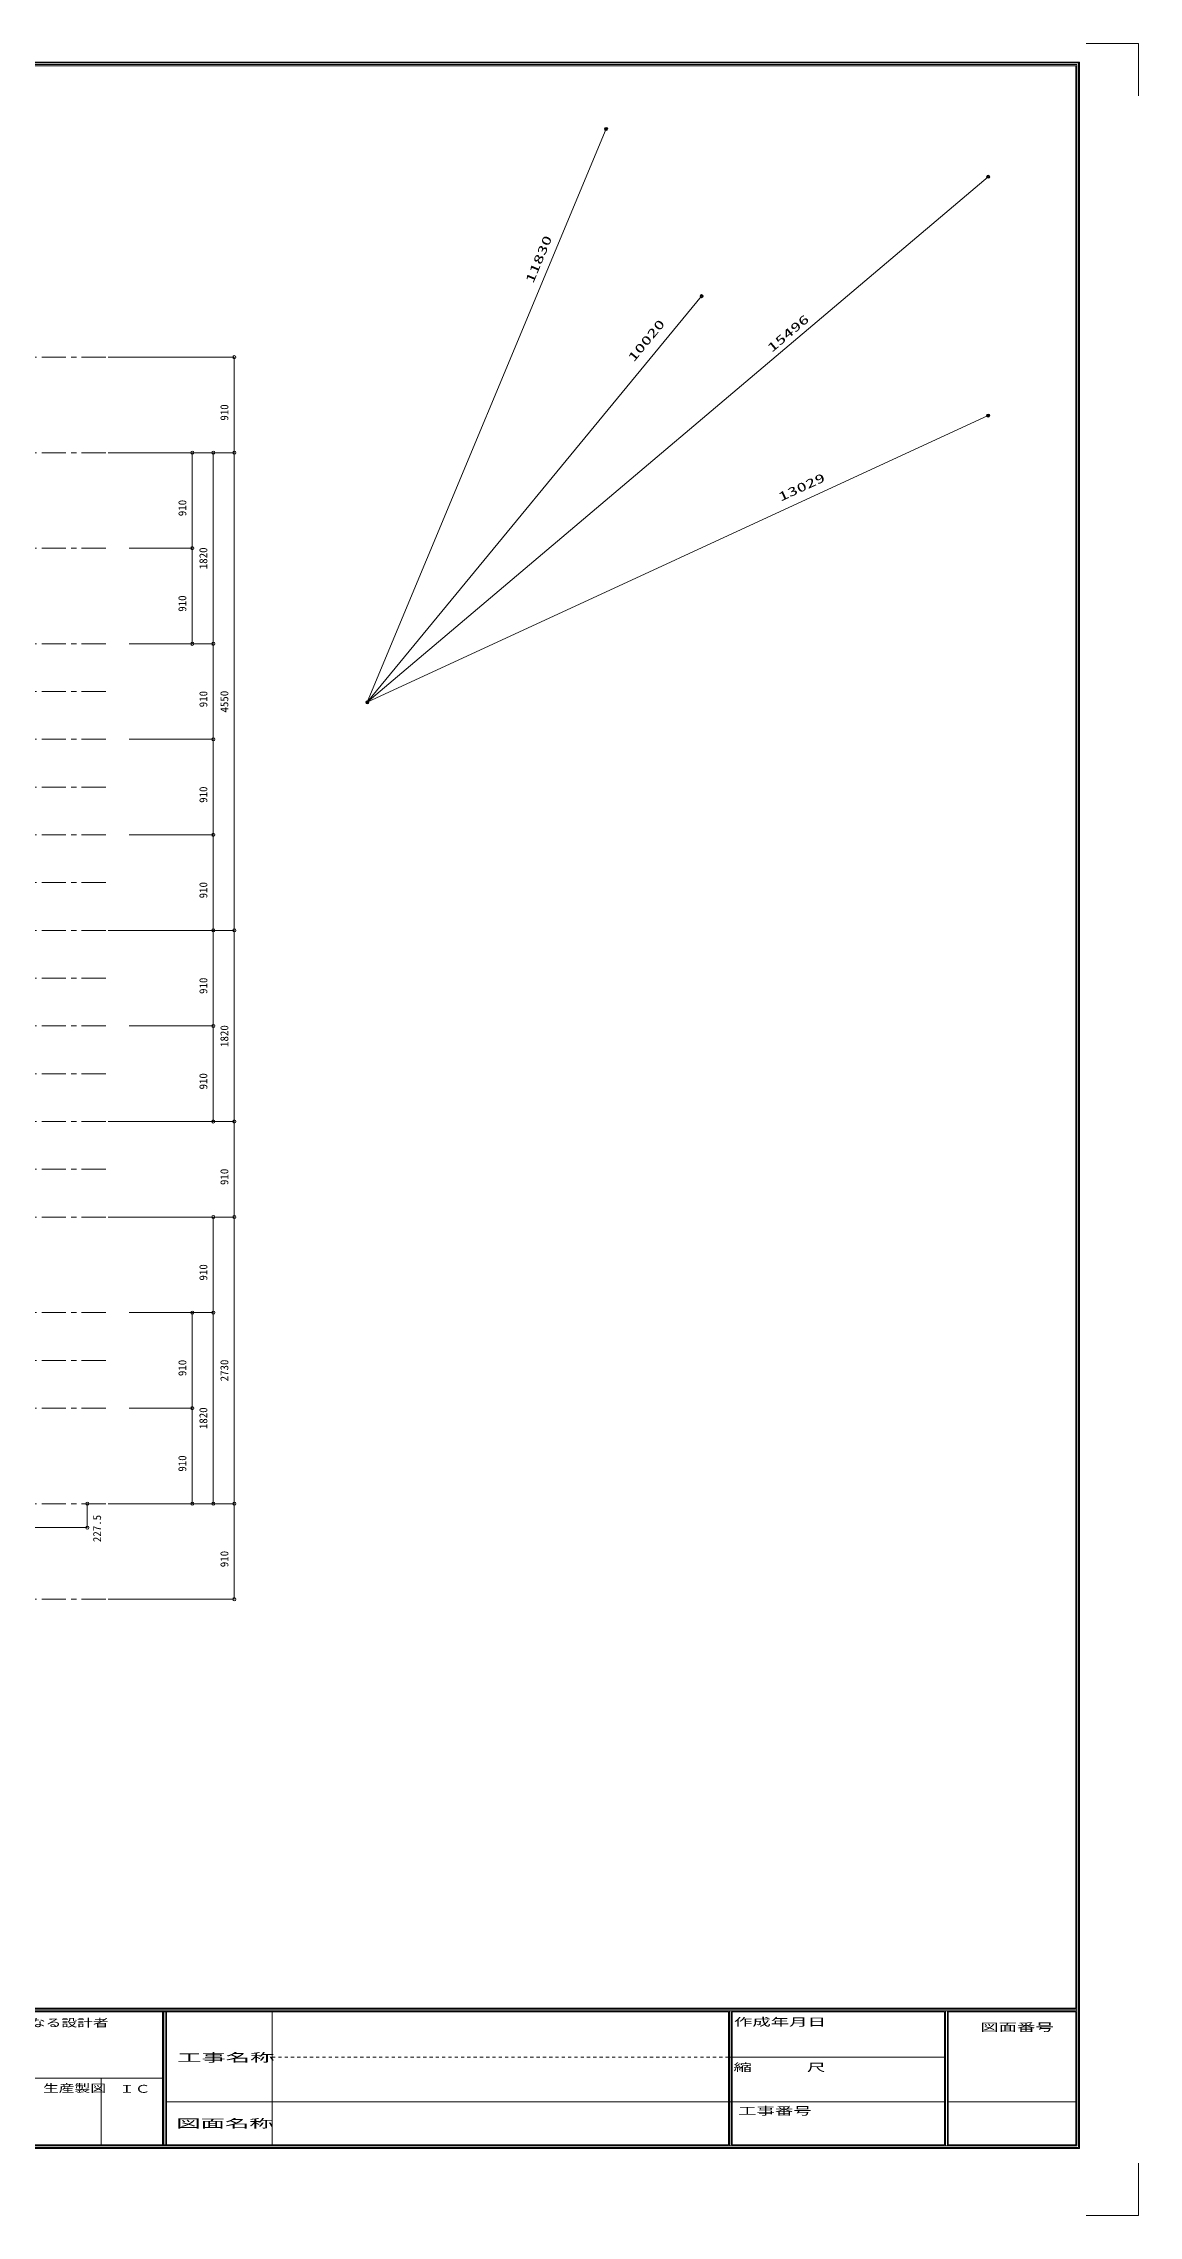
# Model space of a CAD drawing. Units: millimetres on the paper, scale 1:50. Extents: x -297 to 297, y -207 to 207.
# Drawn here: x 88 to 296.7, y -206.9 to 206.9 of the extents above; entities that cross this region are included whole.
import ezdxf
from ezdxf.enums import TextEntityAlignment as Align

# ---------------------------------------------------------------- set-up
doc = ezdxf.new("R2010")
doc.units = ezdxf.units.MM
doc.linetypes.add('USER2', pattern=[7.6, 4.6, -1, 1, -1])
doc.linetypes.add('USER4', pattern=[1.2, 0.6, -0.6])
for name, color, linetype, lineweight in [('0-1_画層21', 9, 'Continuous', 18), ('0-4_画層40', 9, 'USER2', 18), ('0-5_画層150', 7, 'Continuous', 9)]:
    doc.layers.add(name, color=color, linetype=linetype, lineweight=lineweight)
doc.styles.add('ＭＳ ゴシック', font='')
doc.styles.get('ＭＳ ゴシック').set_extended_font_data('MS Gothic')

msp = doc.modelspace()

# ---------------------------------------------------------------- linework, layer by layer
at = {"layer": '0-1_画層21'}
for p, q in [((149.748, 81.381), (195.248, 190.581)), ((149.748, 81.381), (268.048, 181.48)), ((149.748, 81.381), (213.448, 158.731)), ((124.398, 147.124), (100.398, 147.124)), ((124.398, 128.924), (124.398, 147.124)), ((149.748, 81.381), (268.048, 135.981)), ((124.398, 128.924), (100.398, 128.924)), ((124.398, 128.924), (100.398, 128.924)), ((120.392, 128.924), (104.392, 128.924)), ((116.392, 128.924), (104.392, 128.924)), ((116.392, 110.724), (116.392, 128.924)), ((120.392, 92.524), (120.392, 128.924)), ((124.398, 37.924), (124.398, 128.924)), ((116.392, 110.724), (104.392, 110.724)), ((116.392, 110.724), (104.392, 110.724)), ((116.392, 92.524), (116.392, 110.724)), ((120.392, 92.524), (104.392, 92.524)), ((120.392, 92.524), (104.392, 92.524)), ((116.392, 92.524), (104.392, 92.524)), ((120.392, 74.324), (120.392, 92.524)), ((120.392, 74.324), (104.392, 74.324)), ((120.392, 74.324), (104.392, 74.324)), ((120.392, 56.124), (120.392, 74.324)), ((120.392, 56.124), (104.392, 56.124)), ((120.392, 56.124), (104.392, 56.124)), ((120.392, 37.924), (120.392, 56.124)), ((124.398, 37.924), (100.398, 37.924)), ((124.398, 37.924), (100.398, 37.924)), ((120.392, 37.924), (104.392, 37.924)), ((120.392, 37.924), (104.392, 37.924)), ((120.392, 19.724), (120.392, 37.924)), ((124.398, 1.524), (124.398, 37.924)), ((120.392, 19.724), (104.392, 19.724)), ((120.392, 19.724), (104.392, 19.724)), ((120.392, 1.524), (120.392, 19.724)), ((124.398, 1.524), (100.398, 1.524)), ((124.398, 1.524), (100.398, 1.524)), ((120.392, 1.524), (104.392, 1.524)), ((124.398, -16.676), (124.398, 1.524)), ((124.398, -16.676), (100.398, -16.676)), ((124.398, -16.676), (100.398, -16.676)), ((120.392, -16.676), (104.392, -16.676)), ((120.392, -34.876), (120.392, -16.676)), ((124.398, -71.276), (124.398, -16.676)), ((120.392, -34.876), (104.392, -34.876)), ((120.392, -34.876), (104.392, -34.876)), ((116.392, -34.876), (104.392, -34.876)), ((116.392, -53.076), (116.392, -34.876)), ((120.392, -71.276), (120.392, -34.876)), ((116.392, -53.076), (104.392, -53.076)), ((116.392, -53.076), (104.392, -53.076)), ((116.392, -71.276), (116.392, -53.076)), ((124.398, -71.276), (100.398, -71.276)), ((124.398, -71.276), (100.398, -71.276)), ((120.392, -71.276), (104.392, -71.276)), ((116.392, -71.276), (104.392, -71.276)), ((124.398, -89.476), (124.398, -71.276)), ((124.398, -89.476), (100.398, -89.476))]:
    msp.add_line(p, q, dxfattribs=at)
msp.add_lwpolyline([(96.392, -71.276), (96.392, -75.826), (79.392, -75.826)], dxfattribs=at)
for centre, radius in [((195.248, 190.581), 0.3), ((195.248, 190.581), 0.15), ((268.048, 181.481), 0.3), ((268.048, 181.481), 0.15), ((213.448, 158.731), 0.3), ((213.448, 158.731), 0.15), ((124.398, 147.124), 0.3), ((268.048, 135.981), 0.3), ((268.048, 135.981), 0.15), ((116.392, 128.924), 0.3), ((120.392, 128.924), 0.3), ((124.398, 128.924), 0.3), ((124.398, 128.924), 0.3), ((116.392, 110.724), 0.3), ((116.392, 110.724), 0.3), ((116.392, 92.524), 0.3), ((120.392, 92.524), 0.3), ((120.392, 92.524), 0.3), ((149.748, 81.381), 0.3), ((149.748, 81.381), 0.3), ((149.748, 81.381), 0.3), ((149.748, 81.381), 0.3), ((149.748, 81.381), 0.15), ((149.748, 81.381), 0.15), ((149.748, 81.381), 0.15), ((149.748, 81.381), 0.15), ((120.392, 74.324), 0.3), ((120.392, 74.324), 0.3), ((120.392, 56.124), 0.3), ((120.392, 56.124), 0.3), ((120.392, 37.924), 0.3), ((120.392, 37.924), 0.3), ((124.398, 37.924), 0.3), ((124.398, 37.924), 0.3), ((120.392, 19.724), 0.3), ((120.392, 19.724), 0.3), ((120.392, 1.524), 0.3), ((124.398, 1.524), 0.3), ((124.398, 1.524), 0.3), ((120.392, -16.676), 0.3), ((124.398, -16.676), 0.3), ((124.398, -16.676), 0.3), ((116.392, -34.876), 0.3), ((120.392, -34.876), 0.3), ((120.392, -34.876), 0.3), ((116.392, -53.076), 0.3), ((116.392, -53.076), 0.3), ((96.392, -71.276), 0.3), ((116.392, -71.276), 0.3), ((120.392, -71.276), 0.3), ((124.398, -71.276), 0.3), ((124.398, -71.276), 0.3), ((96.392, -75.826), 0.3), ((124.398, -89.476), 0.3)]:
    msp.add_circle(centre, radius, dxfattribs=at)
at = {"layer": '0-4_画層40'}
for p, q in [((-216.287, 147.124), (100.313, 147.124)), ((-216.287, 128.924), (100.313, 128.924)), ((-216.287, 110.724), (100.313, 110.724)), ((-216.287, 92.524), (100.313, 92.524)), ((-216.287, 83.424), (100.313, 83.424)), ((-216.287, 74.324), (100.313, 74.324)), ((-216.287, 65.224), (100.313, 65.224)), ((-216.287, 56.124), (100.313, 56.124)), ((-216.287, 47.024), (100.313, 47.024)), ((-216.287, 37.924), (100.313, 37.924)), ((-216.287, 28.824), (100.313, 28.824)), ((-216.287, 19.724), (100.313, 19.724)), ((-216.287, 10.624), (100.313, 10.624)), ((-216.287, 1.524), (100.313, 1.524)), ((-216.287, -7.576), (100.313, -7.576)), ((-216.287, -16.676), (100.313, -16.676)), ((-216.287, -34.876), (100.313, -34.876)), ((-216.287, -43.976), (100.313, -43.976)), ((-216.287, -53.076), (100.313, -53.076)), ((-216.287, -71.276), (100.313, -71.276)), ((-216.287, -89.476), (100.313, -89.476)), ((-216.287, -89.476), (100.313, -89.476))]:
    msp.add_line(p, q, dxfattribs=at)
at = {"layer": '0-5_画層150'}
for p, q in [((-260.246, 203.326), (285.454, 203.326)), ((285.284, 203.156), (-260.076, 203.156)), ((-259.756, 202.836), (284.964, 202.836)), ((284.964, -193.584), (284.964, 202.836)), ((285.284, -193.904), (285.284, 203.156)), ((285.454, 203.326), (285.454, -194.074)), ((284.754, 202.626), (-259.546, 202.626)), ((284.754, 202.626), (284.754, -167.374)), ((284.964, -167.544), (-259.756, -167.544)), ((-259.756, -167.864), (284.964, -167.864)), ((-259.546, -167.374), (284.754, -167.374)), ((218.594, -168.074), (-32.546, -168.074)), ((110.754, -168.074), (110.754, -193.374)), ((110.924, -193.584), (110.924, -167.864)), ((111.244, -167.864), (111.244, -193.584)), ((111.454, -193.374), (111.454, -168.074)), ((131.604, -168.074), (131.604, -193.374)), ((218.594, -168.074), (218.594, -193.374)), ((218.764, -193.584), (218.764, -167.864)), ((219.084, -167.864), (219.084, -193.584)), ((259.754, -168.074), (219.294, -168.074)), ((219.294, -193.374), (219.294, -168.074)), ((259.754, -193.374), (259.754, -168.074)), ((259.924, -167.864), (259.924, -193.584)), ((260.284, -193.584), (260.284, -167.864)), ((284.754, -168.074), (260.454, -168.074)), ((260.454, -193.374), (260.454, -168.074)), ((284.754, -168.074), (284.754, -193.374)), ((218.604, -176.724), (259.754, -176.722)), ((40.454, -180.724), (110.754, -180.724)), ((99.044, -180.724), (99.044, -193.374)), ((259.754, -185.224), (111.454, -185.224)), ((260.454, -185.223), (284.754, -185.223)), ((-260.246, -194.074), (285.454, -194.074)), ((285.284, -193.904), (-260.076, -193.904)), ((-259.756, -193.584), (284.964, -193.584)), ((218.594, -193.374), (-32.546, -193.374)), ((259.754, -193.374), (219.294, -193.374)), ((284.754, -193.374), (260.454, -193.374)), ((296.708, -196.874), (296.708, -206.874)), ((296.708, -206.874), (286.708, -206.874))]:
    msp.add_line(p, q, dxfattribs=at)
at = {"layer": '0-5_画層150', "linetype": 'USER4'}
msp.add_line((131.604, -176.724), (218.604, -176.724), dxfattribs=at)
at = {"layer": '0-5_画層150'}
msp.add_lwpolyline([(286.708, 206.874), (296.708, 206.874), (296.708, 196.874)], dxfattribs=at)

# ---------------------------------------------------------------- texts
at = {"layer": '0-1_画層21', "color": 7, "style": 'ＭＳ ゴシック', "width": 1.65}
for s, rotation, p in [('11830', 67.38, (181.82, 160.88)), ('10020', 50.53, (200.932, 145.769)), ('15496', 40.24, (227.181, 147.566)), ('13029', 24.78, (228.757, 119.145))]:
    msp.add_text(s, height=1.694, rotation=rotation, dxfattribs=at).set_placement(p, align=Align.BOTTOM_LEFT)
at = {"layer": '0-1_画層21', "color": 7, "style": 'ＭＳ ゴシック'}
for s, p in [('910', (123.723, 135.024)), ('910', (115.717, 116.824)), ('1820', (119.717, 106.724)), ('910', (115.717, 98.624)), ('910', (119.717, 80.424)), ('4550', (123.723, 79.424)), ('910', (119.717, 62.224)), ('910', (119.717, 44.024)), ('910', (119.717, 25.824)), ('1820', (123.723, 15.724)), ('910', (119.717, 7.624)), ('910', (123.723, -10.576)), ('910', (119.717, -28.776)), ('910', (115.717, -46.976)), ('2730', (123.723, -47.976)), ('1820', (119.717, -57.076)), ('910', (115.717, -65.176)), ('227.5', (99.47, -78.593)), ('910', (123.723, -83.376))]:
    msp.add_text(s, height=1.524, rotation=90, dxfattribs=at).set_placement(p, align=Align.BOTTOM_LEFT)
at = {"layer": '0-5_画層150', "style": 'ＭＳ ゴシック'}
for s, height, width, p in [('代表となる設計者', 1.468, 1.5, (76.434, -171.335)), ('作成年月日', 1.468, 1.75, (219.62, -171.184)), ('図面番号', 1.468, 1.75, (266.535, -172.172)), ('工事名称', 1.581, 2.15, (113.501, -178.05)), ('縮\u3000\u3000\u3000尺', 1.468, 1.75, (219.514, -179.829)), ('生産製図', 1.468, 1.5, (87.954, -183.801)), ('ＩＣ', 1.468, 1.5, (102.431, -183.931)), ('工事番号', 1.468, 1.75, (220.403, -188.112)), ('図面名称', 1.581, 2.15, (113.346, -190.602))]:
    msp.add_text(s, height=height, dxfattribs=dict(at, width=width)).set_placement(p, align=Align.BOTTOM_LEFT)

doc.saveas('drawing.dxf')
